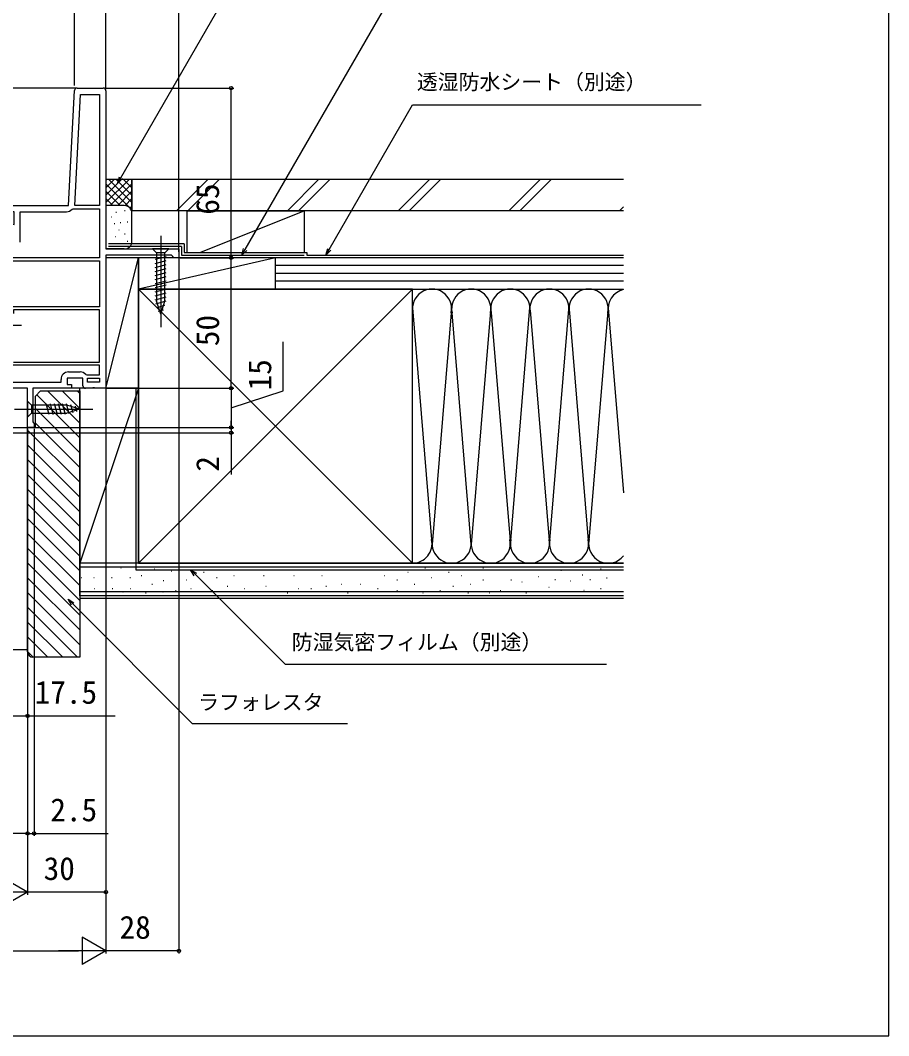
# Model space of a CAD drawing. Units: millimetres, scale not verified. Extents: x -525 to 525, y -783 to 777.
# Drawn here: x 192.2 to 525, y -782.6 to -393.6 of the extents above; entities that cross this region are included whole.
import ezdxf
from ezdxf.enums import TextEntityAlignment as Align

# ---------------------------------------------------------------- set-up
doc = ezdxf.new("R2010")
doc.units = ezdxf.units.MM
doc.header["$LTSCALE"] = 4
for name, color, linetype in [('0-2_YKK_11', 7, 'Continuous'), ('0-4_YKK_12', 2, 'Continuous'), ('0-5_YKK_13', 4, 'Continuous'), ('0-7_YKK_D', 6, 'Continuous'), ('0-8_YKK_ZWAK', 7, 'Continuous'), ('0-9_YSS_K', 3, 'Continuous'), ('0-A_YSS_KE', 3, 'Continuous')]:
    doc.layers.add(name, color=color, linetype=linetype)
doc.styles.add('ＭＳ ゴシック', font='')
doc.styles.get('ＭＳ ゴシック').set_extended_font_data('MS Gothic')

msp = doc.modelspace()

# ---------------------------------------------------------------- linework, layer by layer
at = {"layer": '0-2_YKK_11'}
for p, q in [((213.949, -419.6), (224, -419.6)), ((210.7, -528.3), (215.1, -528.3))]:
    msp.add_line(p, q, dxfattribs=at)
for points in [[(184.174, -470.815), (189.8, -471.807), (189.8, -467), (184.444, -467), (183.576, -467.542), (183, -467.223), (183, -464.6), (210.642, -464.6), (212.95, -420.548)], [(225, -420.6), (225, -481.2), (253, -481.2), (253, -484.6), (251.1, -484.6), (250.6, -484.1), (250.1, -483.6), (225, -483.6), (225, -534.6), (220.758, -534.6), (220.575, -534.48), (220.025, -534.48), (219.842, -534.6), (217.2, -534.6)], [(212.076, -465.976), (212.458, -465.8), (222.6, -465.8), (222.6, -484.6)], [(192.2, -478.6), (192.2, -467), (209.865, -467)], [(222.6, -484.6), (185.4, -484.6), (185.4, -481.5), (189.3, -481.5)], [(189.6, -524.6), (222.6, -524.6), (222.6, -504.6), (189.6, -504.6), (189.6, -506)], [(216.2, -533.6), (216.2, -530.7), (210.2, -530.7), (210.2, -533.1), (211.8, -533.1), (211.8, -534.6), (197, -534.6), (197, -547.508), (197.25, -547.804), (197.5, -548.1), (197.5, -549.6), (195, -549.6), (195, -534.6), (157, -534.6), (157, -532.8), (159, -532.8), (159, -524.6), (162.3, -524.6)], [(222.6, -525.8), (184.2, -525.8), (184.2, -532.2), (207.8, -532.2), (207.8, -531.2)], [(217.31, -529.322), (217.692, -529.5), (222.6, -529.5), (222.6, -525.8)]]:
    msp.add_lwpolyline(points, dxfattribs=at)
for points in [[(213.045, -464.6), (215.278, -422), (222.6, -422), (222.6, -464.6)], [(185.4, -485.8), (222.6, -485.8), (222.6, -503.4), (185.4, -503.4)], [(218, -530.7), (222.6, -530.7), (222.6, -532.2), (218, -532.2)]]:
    msp.add_lwpolyline(points, close=True, dxfattribs=at)
for centre, radius, start, end in [((213.949, -420.6), 1, 90, 176.99997), ((224, -420.6), 1, 0.00001, 89.99999), ((209.865, -464.1), 2.9, 269.99999, 319.67978), ((210.7, -531.2), 2.9, 90.00001, 179.99999), ((215.1, -531.2), 2.9, 40.36099, 89.99999), ((217.2, -533.6), 1, 180.00001, 269.99999)]:
    msp.add_arc(centre, radius, start, end, dxfattribs=at)
at = {"layer": '0-4_YKK_12'}
for p, q in [((213.949, -419.6), (147.824, -419.6)), ((217.2, -534.6), (211.3, -534.6)), ((220.758, -534.6), (219.842, -534.6)), ((178.4, -549.6), (195.5, -549.6))]:
    msp.add_line(p, q, dxfattribs=at)
at = {"layer": '0-5_YKK_13'}
for p, q in [((246, -476.166), (246, -511.2)), ((249.1, -481.2), (242.9, -481.2)), ((242.9, -481.2), (244.45, -482.75)), ((249.1, -481.2), (247.55, -482.75)), ((243.9, -485.176), (248.1, -484.051)), ((243.9, -486.729), (248.1, -485.604)), ((244.45, -482.75), (244.45, -501.284)), ((247.55, -482.75), (244.45, -482.75)), ((247.55, -501.284), (247.55, -482.75)), ((243.9, -488.282), (248.1, -487.157)), ((243.9, -489.835), (248.1, -488.71)), ((243.9, -491.388), (248.1, -490.263)), ((243.9, -492.941), (248.1, -491.816)), ((243.9, -494.494), (248.1, -493.369)), ((243.9, -496.047), (248.1, -494.921)), ((243.9, -497.6), (248.1, -496.474)), ((243.9, -499.153), (248.1, -498.027)), ((243.9, -500.706), (248.1, -499.58)), ((244.159, -502.189), (248.1, -501.133)), ((246, -506.2), (244.45, -501.284)), ((246, -506.2), (247.55, -501.284)), ((244.61, -503.621), (247.646, -502.808)), ((245.062, -505.053), (247.112, -504.504)), ((192.614, -510.6), (170.614, -510.6)), ((195, -539.5), (195, -545.7)), ((195, -539.5), (196.55, -541.05)), ((203.294, -544.7), (202.169, -540.5)), ((204.847, -544.7), (203.721, -540.5)), ((206.4, -544.7), (205.274, -540.5)), ((207.953, -544.7), (206.827, -540.5)), ((209.506, -544.7), (208.38, -540.5)), ((210.989, -544.441), (209.933, -540.5)), ((190, -542.6), (220, -542.6)), ((195, -545.7), (196.55, -544.15)), ((210.084, -541.05), (196.55, -541.05)), ((196.55, -541.05), (196.55, -544.15)), ((196.55, -544.15), (210.084, -544.15)), ((215, -542.6), (210.084, -541.05)), ((215, -542.6), (210.084, -544.15)), ((212.421, -543.99), (211.608, -540.954)), ((213.853, -543.538), (213.304, -541.488))]:
    msp.add_line(p, q, dxfattribs=at)
at = {"layer": '0-7_YKK_D'}
for p, q in [((213, -418.6), (213, -356.6)), ((213, -418.6), (213, -356.6)), ((225, -419.6), (225, -356.6)), ((225, -419.6), (225, -356.6)), ((253, -482.35), (253, -356.6)), ((225, -419.6), (274, -419.6)), ((273, -484.6), (273, -419.6)), ((253, -484.35), (253, -751.1)), ((253.5, -484.6), (274, -484.6)), ((257, -484.6), (274, -484.6)), ((273, -534.6), (273, -484.6)), ((225, -507.6), (225, -751.1)), ((225, -507.6), (225, -728.6)), ((225, -507.6), (225, -751.1)), ((225.5, -534.6), (274, -534.6)), ((225.5, -534.6), (274, -534.6)), ((273, -534.6), (273, -549.6)), ((273, -549.6), (273, -547.05)), ((177.5, -551.6), (274, -551.6)), ((195, -550.1), (195, -706.1)), ((195, -550.1), (195, -706.1)), ((195, -550.1), (195, -661.1)), ((197.5, -550.1), (197.5, -706.1)), ((198, -549.6), (274, -549.6)), ((198, -549.6), (274, -549.6)), ((273, -549.6), (273, -551.6)), ((273, -551.6), (273, -567.655)), ((195, -556.6), (195, -728.6)), ((195, -556.6), (195, -728.6)), ((195, -705.1), (157, -705.1)), ((195, -705.1), (192.45, -705.1)), ((195, -705.1), (197.5, -705.1)), ((197.5, -705.1), (225.827, -705.1)), ((195, -727.6), (185.907, -722.35)), ((195, -727.6), (176.813, -727.6)), ((195, -727.6), (185.907, -732.85)), ((225, -727.6), (195, -727.6)), ((225, -750.1), (215.907, -744.85)), ((215.907, -744.85), (215.907, -755.35)), ((-214.5, -750.1), (214.5, -750.1)), ((225, -750.1), (206.813, -750.1)), ((225, -750.1), (215.907, -755.35)), ((253, -750.1), (225, -750.1))]:
    msp.add_line(p, q, dxfattribs=at)
for points in [[(229.503, -456.127), (230.777, -453.918), (285.185, -359.6), (373.779, -359.6)], [(277.113, -483.64), (278.387, -481.431), (336.23, -381.16), (425.193, -381.16)], [(309.352, -483.6), (310.626, -481.391), (342.556, -426.041), (453.165, -426.041)], [(231.369, -454.26), (229.503, -456.127), (230.185, -453.577)], [(278.979, -481.773), (277.113, -483.64), (277.795, -481.09)], [(311.218, -481.733), (309.352, -483.6), (310.034, -481.05)], [(273, -542.1), (293, -535.585), (293, -516.857)], [(258.808, -606.386), (257.488, -604.1), (259.775, -605.42)], [(257.488, -604.1), (259.291, -605.903), (293.705, -640.317), (416.891, -640.317)], [(211.802, -617.711), (210.482, -615.425), (212.768, -616.745)], [(210.482, -615.425), (212.285, -617.228), (258.077, -663.02), (317.582, -663.02)], [(177.498, -660.1), (195, -660.1), (228.55, -660.1)]]:
    msp.add_lwpolyline(points, dxfattribs=at)
for centre in [(273, -419.6), (273, -484.6), (273, -484.6), (273, -534.6), (273, -534.6), (273, -549.6), (273, -549.6), (273, -551.6), (195, -660.1), (195, -705.1), (195, -705.1), (197.5, -705.1), (225, -727.6), (253, -750.1)]:
    msp.add_circle(centre, 0.637, dxfattribs=at)
at = {"layer": '0-8_YKK_ZWAK'}
msp.add_lwpolyline([(-525, -782.6), (525, -782.6), (525, 747.4)], dxfattribs=at)
at = {"layer": '0-9_YSS_K'}
for p, q in [((235, -454.6), (225, -454.6)), ((225, -463.458), (233.858, -454.6)), ((225, -460.629), (231.029, -454.6)), ((225, -457.801), (228.201, -454.6)), ((225, -454.973), (225.373, -454.6)), ((226.142, -454.6), (235, -463.458)), ((228.971, -454.6), (235, -460.629)), ((231.799, -454.6), (235, -457.801)), ((234.627, -454.6), (235, -454.973)), ((235, -467.6), (235, -454.6)), ((264.11, -454.6), (252.11, -466.6)), ((268.353, -454.6), (256.353, -466.6)), ((306.537, -454.6), (294.537, -466.6)), ((310.779, -454.6), (298.779, -466.6)), ((348.963, -454.6), (336.963, -466.6)), ((353.206, -454.6), (341.206, -466.6)), ((391.389, -454.6), (379.389, -466.6)), ((395.632, -454.6), (383.632, -466.6)), ((225, -456.286), (235, -466.286)), ((226.686, -464.6), (235, -456.286)), ((225, -459.115), (230.485, -464.6)), ((225, -461.943), (227.675, -464.618)), ((229.515, -464.6), (235, -459.115)), ((232.325, -464.618), (235, -461.943)), ((232, -464.6), (225, -464.6)), ((232.195, -466.428), (232.395, -466.428)), ((234.205, -465.566), (235, -464.772)), ((256, -466.6), (256, -482.6)), ((256, -466.6), (301, -466.6)), ((261, -482.6), (301, -466.6)), ((301, -466.6), (301, -482.6)), ((421.816, -466.6), (423.36, -465.056)), ((227.001, -468.926), (227.201, -468.926)), ((228.857, -467.095), (229.057, -467.095)), ((235, -478.6), (235, -467.6)), ((228.189, -471.435), (228.389, -471.435)), ((229.923, -473.894), (230.123, -473.894)), ((230.526, -471.101), (230.726, -471.101)), ((233.196, -470.767), (233.396, -470.767)), ((228.523, -476.442), (228.723, -476.442)), ((232.195, -475.441), (232.395, -475.441)), ((233.196, -478.282), (233.396, -478.282)), ((225.3, -481.1), (232, -481.1)), ((230.192, -479.114), (230.392, -479.114)), ((225, -534.6), (237.5, -484.6)), ((290, -484.6), (237.5, -496.6)), ((301, -484.6), (256, -484.6)), ((290, -496.6), (290, -484.6)), ((423.36, -484.6), (290, -484.6)), ((423.36, -487.6), (290, -487.6)), ((423.36, -490.6), (290, -490.6)), ((423.36, -493.6), (290, -493.6)), ((237.5, -601.6), (342.5, -496.6)), ((237.5, -496.6), (342.5, -601.6)), ((290, -496.6), (423.36, -496.6)), ((342.5, -496.6), (423.36, -496.6)), ((342.506, -503.794), (349.842, -592.568)), ((357.342, -505.632), (350, -594.481)), ((365, -594.481), (357.658, -505.632)), ((372.39, -505.045), (365, -594.481)), ((380, -594.481), (387.501, -503.707)), ((387.575, -504.632), (395, -594.481)), ((395, -594.481), (402.577, -502.782)), ((402.658, -505.632), (410, -594.481)), ((417.517, -503.512), (410, -594.481)), ((417.506, -503.794), (423.36, -574.635)), ((372.661, -505.665), (380, -594.481)), ((202.631, -535.6), (215, -547.969)), ((208.288, -535.6), (215, -542.312)), ((237.5, -534.6), (210, -534.6)), ((213.945, -535.6), (215, -536.655)), ((215, -601.6), (215, -534.6)), ((237.5, -534.6), (215, -601.6)), ((237.5, -601.6), (237.5, -534.6)), ((198.487, -537.113), (215, -553.626)), ((198, -542.283), (215, -559.283)), ((198, -547.94), (215, -564.94)), ((195, -550.596), (215, -570.596)), ((195, -556.253), (215, -576.253)), ((195, -561.91), (215, -581.91)), ((195, -567.567), (215, -587.567)), ((195, -573.224), (215, -593.224)), ((195, -578.881), (215, -598.881)), ((195, -584.538), (215, -604.538)), ((195, -590.194), (215, -610.194)), ((195, -595.851), (215, -615.851)), ((195, -601.508), (215, -621.508)), ((237.5, -601.6), (215, -601.6)), ((342.5, -601.6), (423.36, -601.6)), ((423.36, -603.1), (215, -603.1)), ((230.684, -603.43), (230.884, -603.43)), ((238.54, -606.314), (238.74, -606.314)), ((243.481, -603.819), (243.681, -603.819)), ((250.108, -604.599), (250.308, -604.599)), ((254.199, -604.166), (254.399, -604.166)), ((262.44, -604.99), (262.64, -604.99)), ((273.979, -606.314), (274.179, -606.314)), ((278.924, -604.166), (279.124, -604.166)), ((285.448, -606.314), (285.648, -606.314)), ((291.217, -604.166), (291.417, -604.166)), ((296.986, -606.314), (297.186, -606.314)), ((301.931, -604.166), (302.131, -604.166)), ((307.701, -606.314), (307.901, -606.314)), ((315.118, -604.166), (315.318, -604.166)), ((324.184, -604.166), (324.384, -604.166)), ((331.601, -606.314), (331.801, -606.314)), ((340.667, -604.99), (340.867, -604.99)), ((347.26, -603.342), (347.46, -603.342)), ((356.326, -604.99), (356.526, -604.99)), ((361.271, -606.314), (361.471, -606.314)), ((369.513, -603.342), (369.713, -603.342)), ((376.106, -604.166), (376.306, -604.166)), ((385.996, -604.166), (386.196, -604.166)), ((390.62, -606.654), (390.82, -606.654)), ((399.384, -604.317), (399.584, -604.317)), ((407.563, -606.07), (407.763, -606.07)), ((414.575, -603.733), (414.775, -603.733)), ((195, -607.165), (215, -627.165)), ((215.617, -607.048), (215.817, -607.048)), ((220.363, -607.048), (220.563, -607.048)), ((227.213, -607.048), (227.413, -607.048)), ((234.192, -607.048), (234.392, -607.048)), ((242.661, -609.611), (242.861, -609.611)), ((246.989, -608.217), (247.19, -608.217)), ((255.847, -607.962), (256.047, -607.962)), ((267.385, -607.138), (267.585, -607.138)), ((271.506, -610.435), (271.706, -610.435)), ((286.272, -610.435), (286.472, -610.435)), ((309.349, -610.435), (309.549, -610.435)), ((315.118, -609.611), (315.318, -609.611)), ((322.535, -609.611), (322.735, -609.611)), ((336.546, -607.962), (336.746, -607.962)), ((343.139, -609.611), (343.339, -609.611)), ((349.733, -607.138), (349.933, -607.138)), ((357.974, -610.435), (358.174, -610.435)), ((364.568, -609.611), (364.768, -609.611)), ((369.513, -607.962), (369.713, -607.962)), ((380.227, -607.962), (380.427, -607.962)), ((384.347, -608.787), (384.547, -608.787)), ((397.046, -607.823), (397.246, -607.823)), ((402.889, -608.407), (403.089, -608.407)), ((410.485, -607.823), (410.685, -607.823)), ((416.912, -607.238), (417.112, -607.238)), ((195, -612.822), (215, -632.822)), ((423.36, -612.6), (215, -612.6)), ((220.59, -611.259), (220.79, -611.259)), ((227.44, -611.259), (227.64, -611.259)), ((231.463, -612.505), (231.663, -612.505)), ((234.419, -611.259), (234.619, -611.259)), ((240.188, -612.907), (240.388, -612.907)), ((246.8, -612.505), (247, -612.505)), ((251.726, -612.083), (251.926, -612.083)), ((257.495, -611.259), (257.695, -611.259)), ((265.737, -612.083), (265.937, -612.083)), ((278.099, -611.259), (278.299, -611.259)), ((294.514, -612.907), (294.714, -612.907)), ((298.635, -611.259), (298.835, -611.259)), ((303.58, -611.259), (303.78, -611.259)), ((317.59, -612.907), (317.79, -612.907)), ((329.129, -611.259), (329.329, -611.259)), ((336.546, -612.083), (336.746, -612.083)), ((346.436, -612.907), (346.636, -612.907)), ((353.029, -612.083), (353.229, -612.083)), ((363.743, -612.907), (363.943, -612.907)), ((371.985, -612.907), (372.185, -612.907)), ((376.106, -612.083), (376.306, -612.083)), ((385.996, -612.907), (386.196, -612.907)), ((394.709, -610.744), (394.909, -610.744)), ((408.148, -611.912), (408.348, -611.912)), ((414.575, -611.328), (414.775, -611.328)), ((423.36, -615.1), (215, -615.1)), ((195, -618.479), (214.121, -637.6)), ((195, -624.136), (208.464, -637.6)), ((195, -629.792), (202.808, -637.6)), ((1.5, -634.7), (195, -634.7)), ((195, -635.449), (197.151, -637.6))]:
    msp.add_line(p, q, dxfattribs=at)
for points in [[(237.5, -534.6), (237.5, -484.6), (225, -484.6), (225, -534.6)], [(290, -496.6), (290, -484.6), (237.5, -484.6), (237.5, -496.6)]]:
    msp.add_lwpolyline(points, close=True, dxfattribs=at)
for centre, radius, start, end in [((232, -467.6), 3, 360, 90), ((232.392, -478.521), 2.609, 261.34878, 358.26236), ((350, -504.1), 7.5, 348.21668, 191.78379), ((365, -504.1), 7.5, 348.21668, 191.78379), ((380, -504.1), 7.5, 348.21668, 191.78379), ((395, -504.1), 7.5, 348.21644, 191.78379), ((410, -504.1), 7.5, 348.21668, 191.78356), ((425, -504.1), 7.5, 102.63053, 191.78379), ((342.5, -594.1), 7.5, 270, 11.78353), ((357.5, -594.1), 7.5, 168.21646, 11.78353), ((372.5, -594.1), 7.5, 168.21646, 11.78353), ((387.5, -594.1), 7.5, 168.21646, 11.78353), ((402.5, -594.1), 7.5, 168.21646, 11.78364), ((417.5, -594.1), 7.5, 168.21646, 321.38314)]:
    msp.add_arc(centre, radius, start, end, dxfattribs=at)
at = {"layer": '0-A_YSS_KE'}
for p, q in [((423.36, -454.6), (235, -454.6)), ((235, -454.6), (235, -466.6)), ((423.36, -466.6), (235, -466.6)), ((255, -479.25), (226, -479.25)), ((254, -480.25), (226, -480.25)), ((302, -482.6), (302, -483.6)), ((302, -483.6), (423.36, -483.6)), ((342.5, -510.565), (342.5, -496.6)), ((342.5, -601.6), (342.5, -504.1)), ((236.5, -534.6), (236.5, -604.1)), ((423.36, -601.6), (215, -601.6)), ((215, -614.1), (215, -601.6)), ((236.5, -604.1), (423.36, -604.1)), ((423.36, -614.1), (215, -614.1))]:
    msp.add_line(p, q, dxfattribs=at)
for points in [[(254, -480.25), (254, -483.6), (301, -483.6)], [(255, -479.25), (255, -482.6), (302, -482.6)], [(342.5, -496.6), (237.5, -496.6), (237.5, -601.6), (342.5, -601.6)], [(195, -635.6), (195, -549.6), (198, -549.6), (198, -537.6), (200, -535.6), (215, -535.6)], [(215, -535.6), (215, -637.6), (197, -637.6)]]:
    msp.add_lwpolyline(points, dxfattribs=at)
msp.add_arc((197, -635.6), 2, 180.00001, 269.99999, dxfattribs=at)

# ---------------------------------------------------------------- texts
at = {"layer": '0-7_YKK_D', "style": 'ＭＳ ゴシック'}
for s, height, p in [('透湿防水シート（別途）', 5.865, (344.184, -421.918)), ('防湿気密フィルム（別途）', 5.865, (296.237, -636.509)), ('17.5', 8.798, (197.709, -658.1)), ('ラフォレスタ', 5.865, (260.376, -659.538)), ('2.5', 8.798, (203.714, -703.1)), ('30', 8.798, (201.136, -725.6)), ('28', 8.798, (230.239, -748.1))]:
    msp.add_text(s, height=height, dxfattribs=at).set_placement(p, align=Align.BOTTOM_LEFT)
for s, p in [('65', (271, -468.086)), ('50', (271, -518.464)), ('15', (291, -535.426)), ('2', (271, -566.541))]:
    msp.add_text(s, height=8.798, rotation=90, dxfattribs=at).set_placement(p, align=Align.BOTTOM_LEFT)

doc.saveas('drawing.dxf')
